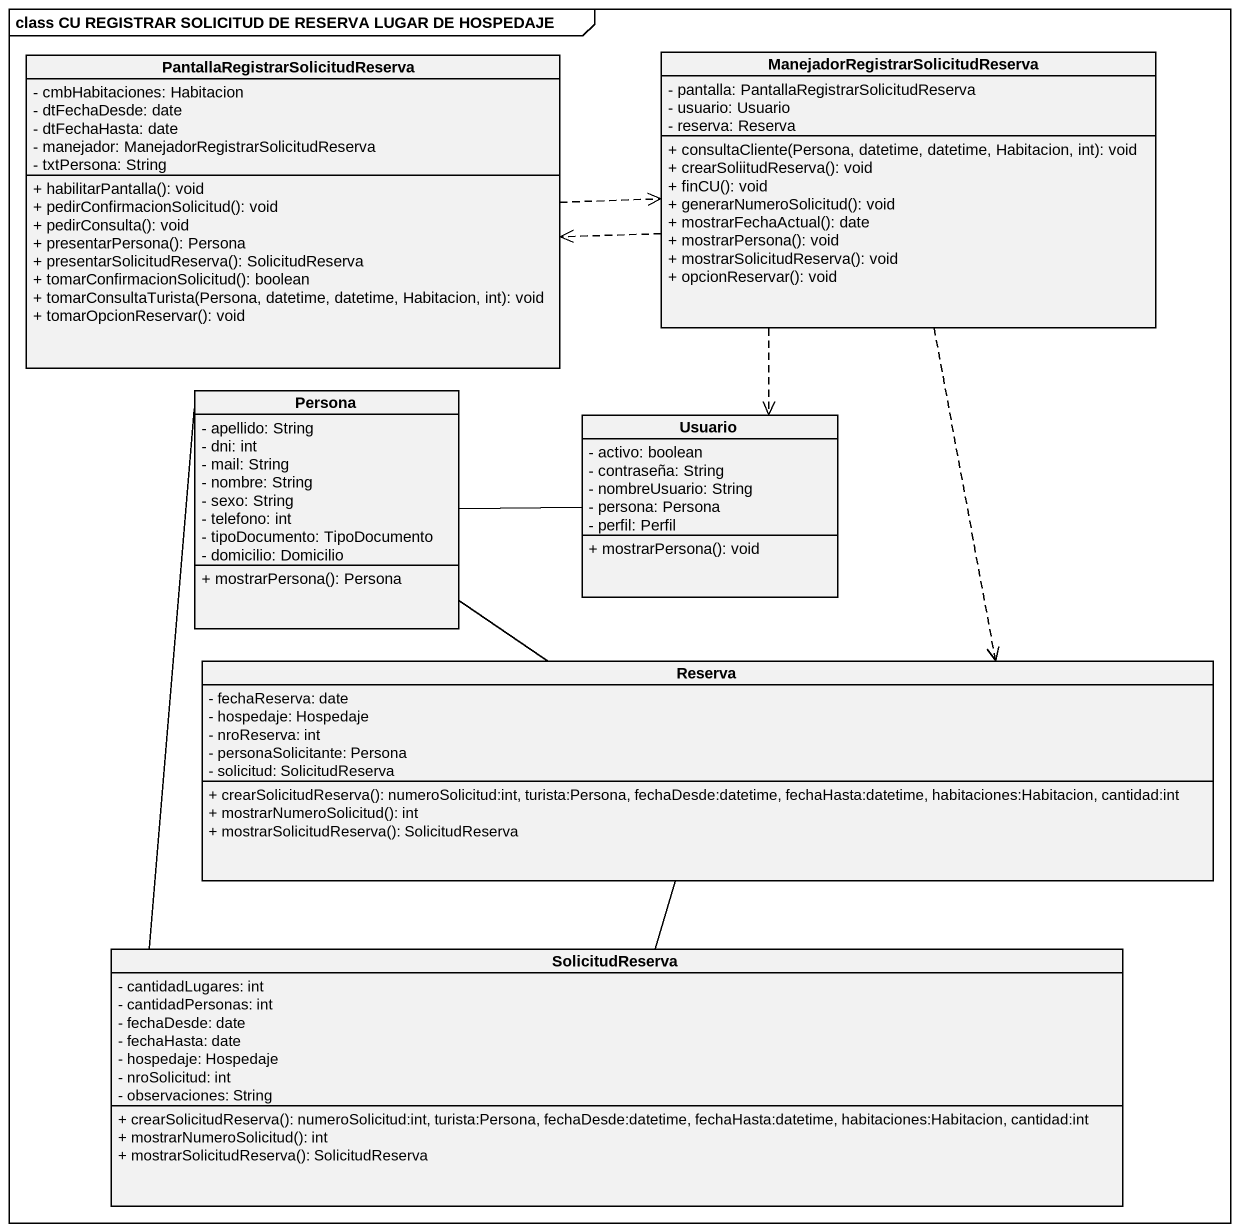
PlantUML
@startuml
mainframe class CU REGISTRAR SOLICITUD DE RESERVA LUGAR DE HOSPEDAJE
hide circle
hide empty members
skinparam classAttributeIconSize 0
class "PantallaRegistrarSolicitudReserva" as PantallaRegistrarSolicitudRe {
  - cmbHabitaciones: Habitacion
  - dtFechaDesde: date
  - dtFechaHasta: date
  - manejador: ManejadorRegistrarSolicitudReserva
  - txtPersona: String
  + habilitarPantalla(): void
  + pedirConfirmacionSolicitud(): void
  + pedirConsulta(): void
  + presentarPersona(): Persona
  + presentarSolicitudReserva(): SolicitudReserva
  + tomarConfirmacionSolicitud(): boolean
  + tomarConsultaTurista(Persona, datetime, datetime, Habitacion, int): void
  + tomarOpcionReservar(): void
}
class "ManejadorRegistrarSolicitudReserva" as ManejadorRegistrarSolicitudR {
  - pantalla: PantallaRegistrarSolicitudReserva
  - usuario: Usuario
  - reserva: Reserva
  + consultaCliente(Persona, datetime, datetime, Habitacion, int): void
  + crearSoliitudReserva(): void
  + finCU(): void
  + generarNumeroSolicitud(): void
  + mostrarFechaActual(): date
  + mostrarPersona(): void
  + mostrarSolicitudReserva(): void
  + opcionReservar(): void
}
class Persona {
  - apellido: String
  - dni: int
  - mail: String
  - nombre: String
  - sexo: String
  - telefono: int
  - tipoDocumento: TipoDocumento
  - domicilio: Domicilio
  + mostrarPersona(): Persona
}
class Usuario {
  - activo: boolean
  - contraseña: String
  - nombreUsuario: String
  - persona: Persona
  - perfil: Perfil
  + mostrarPersona(): void
}
class Reserva {
  - fechaReserva: date
  - hospedaje: Hospedaje
  - nroReserva: int
  - personaSolicitante: Persona
  - solicitud: SolicitudReserva
  + crearSolicitudReserva(): numeroSolicitud:int, turista:Persona, fechaDesde:datetime, fechaHasta:datetime, habitaciones:Habitacion, cantidad:int
  + mostrarNumeroSolicitud(): int
  + mostrarSolicitudReserva(): SolicitudReserva
}
class SolicitudReserva {
  - cantidadLugares: int
  - cantidadPersonas: int
  - fechaDesde: date
  - fechaHasta: date
  - hospedaje: Hospedaje
  - nroSolicitud: int
  - observaciones: String
  + crearSolicitudReserva(): numeroSolicitud:int, turista:Persona, fechaDesde:datetime, fechaHasta:datetime, habitaciones:Habitacion, cantidad:int
  + mostrarNumeroSolicitud(): int
  + mostrarSolicitudReserva(): SolicitudReserva
}
PantallaRegistrarSolicitudRe .right.> ManejadorRegistrarSolicitudR
ManejadorRegistrarSolicitudR .left.> PantallaRegistrarSolicitudRe
ManejadorRegistrarSolicitudR ..> Usuario
ManejadorRegistrarSolicitudR ..> Reserva
Persona -- Reserva
Usuario -left- Persona
Reserva -- SolicitudReserva
SolicitudReserva -up- Persona
@enduml
